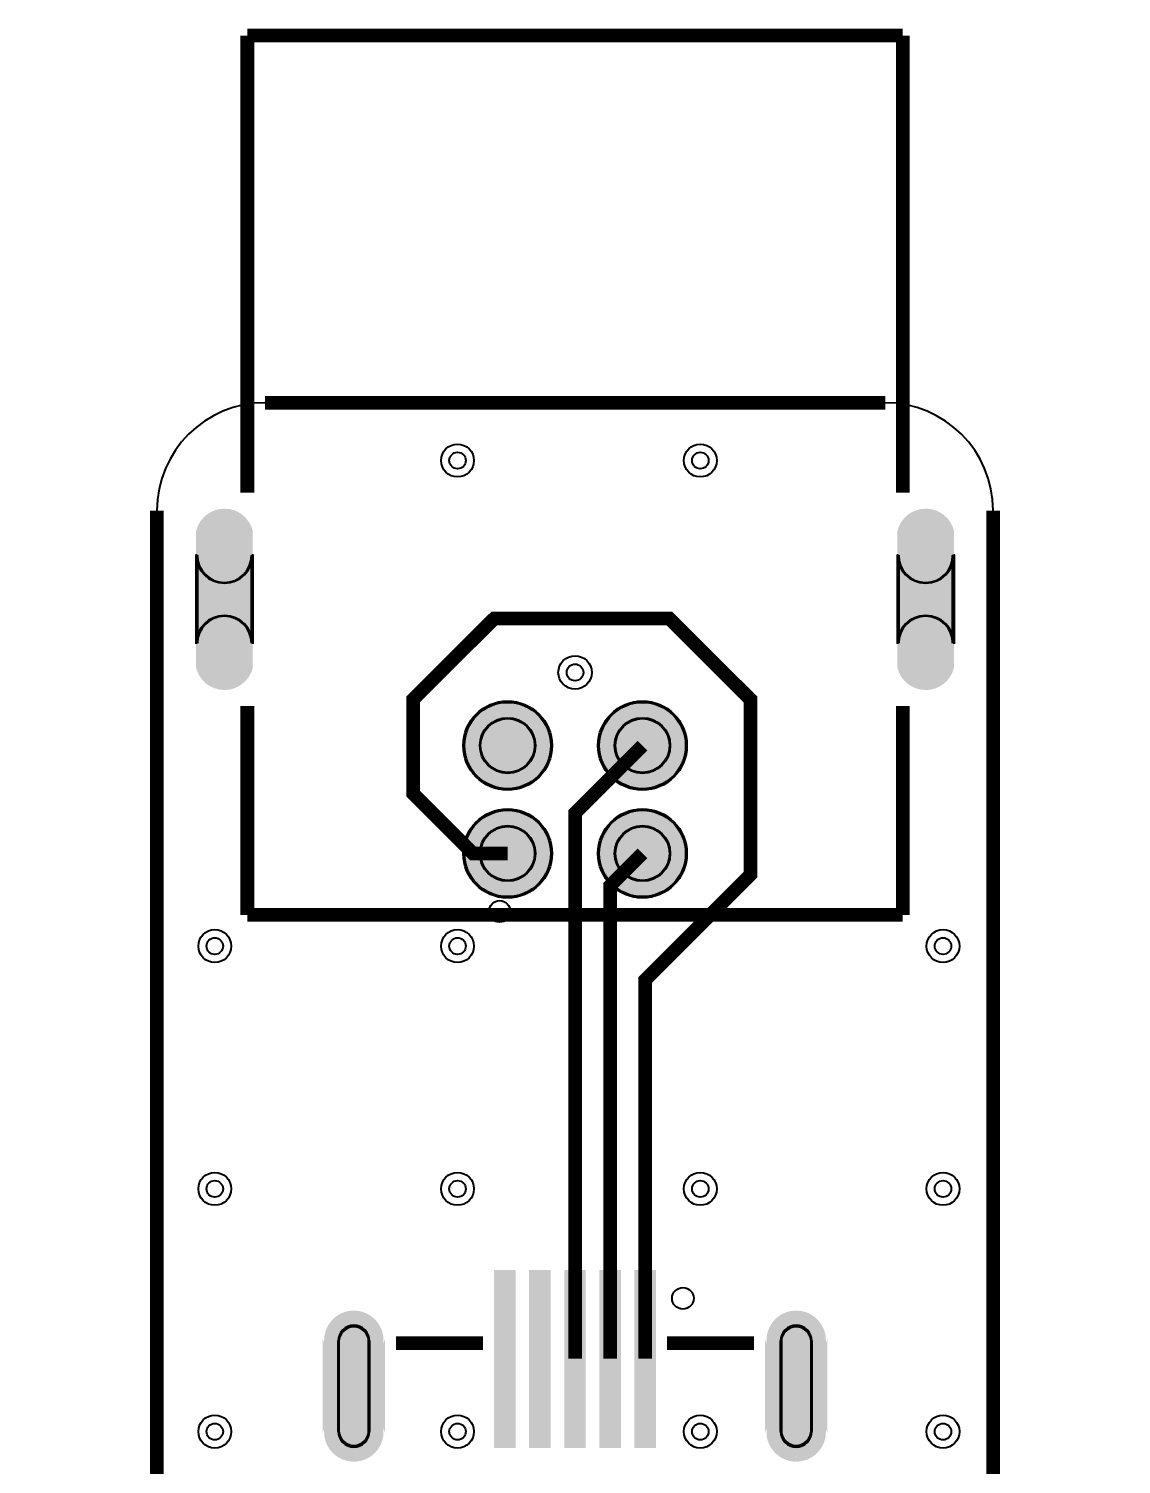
# Model space of a CAD drawing. Header units: millimetres. Extents: x -2 to 26, y -1 to 107.
# Drawn here: x 1.87 to 22.13, y 80.32 to 106.93 of the extents above; entities that cross this region are included whole.
import ezdxf

# ---------------------------------------------------------------- set-up
doc = ezdxf.new("R2010")
doc.units = ezdxf.units.MM
for name, color, linetype, true_color in [('BoardOutLine', 7, 'Continuous', 0xff00ff), ('BottomSolderMaskLayer', 7, 'Continuous', 0xaa00ff), ('Document', 7, 'Continuous', 0xffffff), ('Hole', 7, 'Continuous', 0x222222), ('Multi-Layer', 7, 'Continuous', 0xc0c0c0), ('TopLayer', 7, 'Continuous', 0xff0000), ('TopPasteMaskLayer', 7, 'Continuous', 0x808080), ('TopSilkLayer', 7, 'Continuous', 0xffcc00), ('TopSolderMaskLayer', 7, 'Continuous', 0x800080)]:
    doc.layers.add(name, color=color, linetype=linetype, true_color=true_color)

msp = doc.modelspace()

# ---------------------------------------------------------------- hatches: boundary and pattern name
at = {"layer": 'BottomSolderMaskLayer'}
for points in [[(6.026, 95.087, -0.785398), (4.975, 95.087), (4.975, 97.623, -0.785398), (6.026, 97.623)], [(19.026, 95.087, -0.785398), (17.975, 95.087), (17.975, 97.623, -0.785398), (19.026, 97.623)], [(9.925, 93.645, 1), (11.575, 93.645, 1)], [(12.425, 93.645, 1), (14.076, 93.645, 1)], [(9.925, 91.645, 1), (11.575, 91.645, 1)], [(12.425, 91.645, 1), (14.076, 91.645, 1)], [(8.474, 82.637, -0.785398), (7.324, 82.637), (7.324, 80.906, -0.785398), (8.474, 80.906)], [(16.674, 82.637, -0.785398), (15.524, 82.637), (15.524, 80.906, -0.785398), (16.674, 80.906)]]:
    msp.add_hatch(color=256, dxfattribs=at).paths.add_polyline_path(points)
at = {"layer": 'Multi-Layer'}
for points in [[(6, 95.105, -0.785398), (5, 95.105), (5, 97.605, -0.785398), (6, 97.605)], [(19, 95.105, -0.785398), (18, 95.105), (18, 97.605, -0.785398), (19, 97.605)], [(9.95, 93.645, 1), (11.55, 93.645, 1)], [(12.45, 93.645, 1), (14.05, 93.645, 1)], [(9.95, 91.645, 1), (11.55, 91.645, 1)], [(12.45, 91.645, 1), (14.05, 91.645, 1)], [(8.449, 82.621, -0.785398), (7.349, 82.621), (7.349, 80.921, -0.785398), (8.449, 80.921)], [(16.649, 82.621, -0.785398), (15.549, 82.621), (15.549, 80.921, -0.785398), (16.649, 80.921)]]:
    msp.add_hatch(color=256, dxfattribs=at).paths.add_polyline_path(points)
at = {"layer": 'TopLayer'}
for points in [[(10.874, 80.651), (10.524, 80.651), (10.524, 83.901), (10.874, 83.901)], [(11.524, 80.651), (11.174, 80.651), (11.174, 83.901), (11.524, 83.901)], [(12.174, 80.651), (11.824, 80.651), (11.824, 83.901), (12.174, 83.901)], [(12.824, 80.651), (12.474, 80.651), (12.474, 83.901), (12.824, 83.901)], [(13.474, 80.651), (13.124, 80.651), (13.124, 83.901), (13.474, 83.901)]]:
    msp.add_hatch(color=256, dxfattribs=at).paths.add_polyline_path(points)
at = {"layer": 'TopPasteMaskLayer'}
for points in [[(10.874, 83.901), (10.874, 80.651), (10.524, 80.651), (10.524, 83.901)], [(11.524, 83.901), (11.524, 80.651), (11.174, 80.651), (11.174, 83.901)], [(12.174, 83.901), (12.174, 80.651), (11.824, 80.651), (11.824, 83.901)], [(12.474, 80.651), (12.474, 83.901), (12.824, 83.901), (12.824, 80.651)], [(13.474, 83.901), (13.474, 80.651), (13.124, 80.651), (13.124, 83.901)], [(7.94, 83.17), (7.913, 83.171), (7.885, 83.171), (7.858, 83.17), (7.831, 83.167), (7.803, 83.163), (7.777, 83.158), (7.75, 83.151), (7.724, 83.143), (7.698, 83.133), (7.673, 83.123), (7.648, 83.111), (7.624, 83.098), (7.601, 83.083), (7.578, 83.068), (7.556, 83.051), (7.535, 83.034), (7.515, 83.015), (7.496, 82.996), (7.478, 82.975), (7.461, 82.954), (7.445, 82.931), (7.43, 82.908), (7.416, 82.885), (7.403, 82.86), (7.392, 82.835), (7.382, 82.81), (7.373, 82.784), (7.366, 82.757), (7.36, 82.73), (7.355, 82.703), (7.352, 82.676), (7.35, 82.649), (7.349, 82.621), (7.349, 80.921), (7.35, 80.894), (7.352, 80.867), (7.355, 80.839), (7.36, 80.812), (7.366, 80.786), (7.373, 80.759), (7.382, 80.733), (7.392, 80.708), (7.403, 80.683), (7.416, 80.658), (7.43, 80.635), (7.445, 80.612), (7.461, 80.589), (7.478, 80.568), (7.496, 80.547), (7.515, 80.528), (7.535, 80.509), (7.556, 80.491), (7.578, 80.475), (7.601, 80.459), (7.624, 80.445), (7.648, 80.432), (7.673, 80.42), (7.698, 80.409), (7.724, 80.4), (7.75, 80.392), (7.777, 80.385), (7.803, 80.38), (7.831, 80.376), (7.858, 80.373), (7.885, 80.372), (7.913, 80.372), (7.94, 80.373), (7.967, 80.376), (7.994, 80.38), (8.021, 80.385), (8.048, 80.392), (8.074, 80.4), (8.1, 80.409), (8.125, 80.42), (8.15, 80.432), (8.174, 80.445), (8.197, 80.459), (8.22, 80.475), (8.242, 80.491), (8.263, 80.509), (8.283, 80.528), (8.302, 80.547), (8.32, 80.568), (8.337, 80.589), (8.353, 80.612), (8.368, 80.635), (8.382, 80.658), (8.395, 80.683), (8.406, 80.708), (8.416, 80.733), (8.425, 80.759), (8.432, 80.786), (8.438, 80.812), (8.443, 80.839), (8.446, 80.867), (8.448, 80.894), (8.449, 80.921), (8.449, 82.621), (8.448, 82.649), (8.446, 82.676), (8.443, 82.703), (8.438, 82.73), (8.432, 82.757), (8.425, 82.784), (8.416, 82.81), (8.406, 82.835), (8.395, 82.86), (8.382, 82.885), (8.368, 82.908), (8.353, 82.931), (8.337, 82.954), (8.32, 82.975), (8.302, 82.996), (8.283, 83.015), (8.263, 83.034), (8.242, 83.051), (8.22, 83.068), (8.197, 83.083), (8.174, 83.098), (8.15, 83.111), (8.125, 83.123), (8.1, 83.133), (8.074, 83.143), (8.048, 83.151), (8.021, 83.158), (7.994, 83.163), (7.967, 83.167)], [(16.085, 83.171), (16.058, 83.17), (16.031, 83.167), (16.003, 83.163), (15.977, 83.158), (15.95, 83.151), (15.924, 83.143), (15.898, 83.133), (15.873, 83.123), (15.848, 83.111), (15.824, 83.098), (15.801, 83.083), (15.778, 83.068), (15.756, 83.051), (15.735, 83.034), (15.715, 83.015), (15.696, 82.996), (15.678, 82.975), (15.661, 82.954), (15.645, 82.931), (15.63, 82.908), (15.616, 82.885), (15.603, 82.86), (15.592, 82.835), (15.582, 82.81), (15.573, 82.784), (15.566, 82.757), (15.56, 82.73), (15.555, 82.703), (15.552, 82.676), (15.55, 82.649), (15.549, 82.621), (15.549, 80.921), (15.55, 80.894), (15.552, 80.867), (15.555, 80.839), (15.56, 80.812), (15.566, 80.786), (15.573, 80.759), (15.582, 80.733), (15.592, 80.708), (15.603, 80.683), (15.616, 80.658), (15.63, 80.635), (15.645, 80.612), (15.661, 80.589), (15.678, 80.568), (15.696, 80.547), (15.715, 80.528), (15.735, 80.509), (15.756, 80.491), (15.778, 80.475), (15.801, 80.459), (15.824, 80.445), (15.848, 80.432), (15.873, 80.42), (15.898, 80.409), (15.924, 80.4), (15.95, 80.392), (15.977, 80.385), (16.003, 80.38), (16.031, 80.376), (16.058, 80.373), (16.085, 80.372), (16.113, 80.372), (16.14, 80.373), (16.167, 80.376), (16.194, 80.38), (16.221, 80.385), (16.248, 80.392), (16.274, 80.4), (16.3, 80.409), (16.325, 80.42), (16.35, 80.432), (16.374, 80.445), (16.397, 80.459), (16.42, 80.475), (16.442, 80.491), (16.463, 80.509), (16.483, 80.528), (16.502, 80.547), (16.52, 80.568), (16.537, 80.589), (16.553, 80.612), (16.568, 80.635), (16.582, 80.658), (16.595, 80.683), (16.606, 80.708), (16.616, 80.733), (16.625, 80.759), (16.632, 80.786), (16.638, 80.812), (16.643, 80.839), (16.646, 80.867), (16.648, 80.894), (16.649, 80.921), (16.649, 82.621), (16.648, 82.649), (16.646, 82.676), (16.643, 82.703), (16.638, 82.73), (16.632, 82.757), (16.625, 82.784), (16.616, 82.81), (16.606, 82.835), (16.595, 82.86), (16.582, 82.885), (16.568, 82.908), (16.553, 82.931), (16.537, 82.954), (16.52, 82.975), (16.502, 82.996), (16.483, 83.015), (16.463, 83.034), (16.442, 83.051), (16.42, 83.068), (16.397, 83.083), (16.374, 83.098), (16.35, 83.111), (16.325, 83.123), (16.3, 83.133), (16.274, 83.143), (16.248, 83.151), (16.221, 83.158), (16.194, 83.163), (16.167, 83.167), (16.14, 83.17), (16.113, 83.171)]]:
    msp.add_hatch(color=256, dxfattribs=at).paths.add_polyline_path(points)
at = {"layer": 'TopSolderMaskLayer'}
for points in [[(6.026, 95.087, -0.785398), (4.975, 95.087), (4.975, 97.623, -0.785398), (6.026, 97.623)], [(19.026, 95.087, -0.785398), (17.975, 95.087), (17.975, 97.623, -0.785398), (19.026, 97.623)], [(9.925, 93.645, 1), (11.575, 93.645, 1)], [(12.425, 93.645, 1), (14.076, 93.645, 1)], [(9.925, 91.645, 1), (11.575, 91.645, 1)], [(12.425, 91.645, 1), (14.076, 91.645, 1)], [(10.899, 80.626), (10.499, 80.626), (10.499, 83.927), (10.899, 83.927)], [(11.549, 80.626), (11.149, 80.626), (11.149, 83.927), (11.549, 83.927)], [(12.199, 80.626), (11.799, 80.626), (11.799, 83.927), (12.199, 83.927)], [(12.849, 80.626), (12.449, 80.626), (12.449, 83.927), (12.849, 83.927)], [(13.499, 80.626), (13.099, 80.626), (13.099, 83.927), (13.499, 83.927)], [(8.474, 82.637, -0.785398), (7.324, 82.637), (7.324, 80.906, -0.785398), (8.474, 80.906)], [(16.674, 82.637, -0.785398), (15.524, 82.637), (15.524, 80.906, -0.785398), (16.674, 80.906)]]:
    msp.add_hatch(color=256, dxfattribs=at).paths.add_polyline_path(points)

# ---------------------------------------------------------------- linework, layer by layer
at = {"layer": 'BoardOutLine', "const_width": 0.254}
for points in [[(6.25, 100), (17.75, 100)], [(4.249, 98.001), (4.249, 74.001), (1.999, 74.001)], [(19.75, 98), (19.75, 74), (21.999, 74.001)]]:
    msp.add_lwpolyline(points, dxfattribs=at)
at = {"layer": 'BoardOutLine'}
for centre, start, end in [((6.25, 98), 90, 180), ((17.75, 98), 0, 90)]:
    msp.add_arc(centre, 2, start, end, dxfattribs=at)
at = {"layer": 'BottomSolderMaskLayer'}
for points in [[(4.975, 95.531), (4.975, 97.179)], [(6.025, 95.531), (6.025, 97.179)], [(17.975, 95.531), (17.975, 97.179)], [(19.025, 95.531), (19.025, 97.179)], [(7.611, 80.931), (7.611, 82.611)], [(8.187, 80.931), (8.187, 82.611)], [(15.811, 80.931), (15.811, 82.611)], [(16.387, 80.931), (16.387, 82.611)]]:
    msp.add_lwpolyline(points, close=True, dxfattribs=at)
for centre, radius in [((10.75, 93.645), 0.825), ((13.25, 93.645), 0.825), ((10.75, 93.645), 0.516), ((13.25, 93.645), 0.516), ((10.75, 91.645), 0.825), ((13.25, 91.645), 0.825), ((10.75, 91.645), 0.516), ((13.25, 91.645), 0.516)]:
    msp.add_circle(centre, radius, dxfattribs=at)
for centre, radius, start, end in [((5.5, 97.179), 0.525, 180, 360), ((18.5, 97.179), 0.525, 180, 360), ((5.5, 95.531), 0.525, 360, 180), ((18.5, 95.531), 0.525, 360, 180), ((7.899, 82.611), 0.288, 0, 180), ((16.099, 82.611), 0.288, 0, 180), ((7.899, 80.931), 0.288, 180, 0), ((16.099, 80.931), 0.288, 180, 0)]:
    msp.add_arc(centre, radius, start, end, dxfattribs=at)
at = {"layer": 'Document'}
for centre in [(10.603, 90.571), (13.999, 83.399)]:
    msp.add_circle(centre, 0.2, dxfattribs=at)
at = {"layer": 'Hole'}
for centre, radius in [((9.821, 98.928), 0.153), ((14.322, 98.928), 0.153), ((12, 95), 0.155), ((5.322, 89.928), 0.153), ((9.821, 89.928), 0.153), ((18.821, 89.928), 0.153), ((5.322, 85.428), 0.153), ((9.821, 85.428), 0.153), ((14.322, 85.428), 0.153), ((18.821, 85.428), 0.153), ((5.322, 80.928), 0.153), ((9.821, 80.928), 0.153), ((14.322, 80.928), 0.153), ((18.821, 80.928), 0.153)]:
    msp.add_circle(centre, radius, dxfattribs=at)
at = {"layer": 'Multi-Layer'}
for points in [[(5, 95.542), (5, 97.167)], [(6, 95.542), (6, 97.167)], [(18, 95.542), (18, 97.167)], [(19, 95.542), (19, 97.167)], [(7.624, 80.946), (7.624, 82.596)], [(8.174, 80.946), (8.174, 82.596)], [(15.824, 80.946), (15.824, 82.596)], [(16.374, 80.946), (16.374, 82.596)]]:
    msp.add_lwpolyline(points, close=True, dxfattribs=at)
for centre, radius in [((9.821, 98.928), 0.305), ((14.322, 98.928), 0.305), ((12, 95), 0.31), ((10.75, 93.645), 0.8), ((13.25, 93.645), 0.8), ((10.75, 93.645), 0.5), ((13.25, 93.645), 0.5), ((10.75, 91.645), 0.8), ((13.25, 91.645), 0.8), ((10.75, 91.645), 0.5), ((13.25, 91.645), 0.5), ((5.322, 89.928), 0.305), ((9.821, 89.928), 0.305), ((18.821, 89.928), 0.305), ((5.322, 85.428), 0.305), ((9.821, 85.428), 0.305), ((14.322, 85.428), 0.305), ((18.821, 85.428), 0.305), ((5.322, 80.928), 0.305), ((9.821, 80.928), 0.305), ((14.322, 80.928), 0.305), ((18.821, 80.928), 0.305)]:
    msp.add_circle(centre, radius, dxfattribs=at)
for centre, radius, start, end in [((5.5, 97.167), 0.5, 180, 360), ((18.5, 97.167), 0.5, 180, 360), ((5.5, 95.542), 0.5, 360, 180), ((18.5, 95.542), 0.5, 360, 180), ((7.899, 82.596), 0.275, 0, 180), ((16.099, 82.596), 0.275, 0, 180), ((7.899, 80.946), 0.275, 180, 0), ((16.099, 80.946), 0.275, 180, 0)]:
    msp.add_arc(centre, radius, start, end, dxfattribs=at)
at = {"layer": 'TopLayer', "const_width": 0.254}
for points in [[(13.299, 82.278), (13.299, 89.299), (15.25, 91.25), (15.25, 94.501), (13.749, 95.999), (10.5, 95.999), (8.999, 94.501), (8.999, 92.751), (10.104, 91.646), (10.749, 91.646)], [(12, 82.278), (12, 92.395), (13.25, 93.645)], [(12.65, 82.278), (12.65, 91.045), (13.25, 91.645)]]:
    msp.add_lwpolyline(points, dxfattribs=at)
at = {"layer": 'TopSilkLayer', "const_width": 0.254}
for points in [[(5.925, 98.335), (5.925, 106.805)], [(18.075, 106.805), (5.925, 106.805)], [(18.075, 98.335), (18.075, 106.805)], [(5.925, 90.505), (5.925, 94.375)], [(18.075, 90.505), (18.075, 94.375)], [(18.075, 90.505), (5.925, 90.505)], [(10.293, 82.569), (8.68, 82.569)], [(15.318, 82.569), (13.705, 82.569)]]:
    msp.add_lwpolyline(points, dxfattribs=at)
at = {"layer": 'TopSilkLayer'}
msp.add_circle((13.999, 83.399), 0.2, dxfattribs=at)
at = {"layer": 'TopSolderMaskLayer'}
for points in [[(4.975, 95.531), (4.975, 97.179)], [(6.025, 95.531), (6.025, 97.179)], [(17.975, 95.531), (17.975, 97.179)], [(19.025, 95.531), (19.025, 97.179)], [(7.611, 80.931), (7.611, 82.611)], [(8.187, 80.931), (8.187, 82.611)], [(15.811, 80.931), (15.811, 82.611)], [(16.387, 80.931), (16.387, 82.611)]]:
    msp.add_lwpolyline(points, close=True, dxfattribs=at)
for centre, radius in [((10.75, 93.645), 0.825), ((13.25, 93.645), 0.825), ((10.75, 93.645), 0.516), ((13.25, 93.645), 0.516), ((10.75, 91.645), 0.825), ((13.25, 91.645), 0.825), ((10.75, 91.645), 0.516), ((13.25, 91.645), 0.516)]:
    msp.add_circle(centre, radius, dxfattribs=at)
for centre, radius, start, end in [((5.5, 97.179), 0.525, 180, 360), ((18.5, 97.179), 0.525, 180, 360), ((5.5, 95.531), 0.525, 360, 180), ((18.5, 95.531), 0.525, 360, 180), ((7.899, 82.611), 0.288, 0, 180), ((16.099, 82.611), 0.288, 0, 180), ((7.899, 80.931), 0.288, 180, 0), ((16.099, 80.931), 0.288, 180, 0)]:
    msp.add_arc(centre, radius, start, end, dxfattribs=at)

doc.saveas('drawing.dxf')
